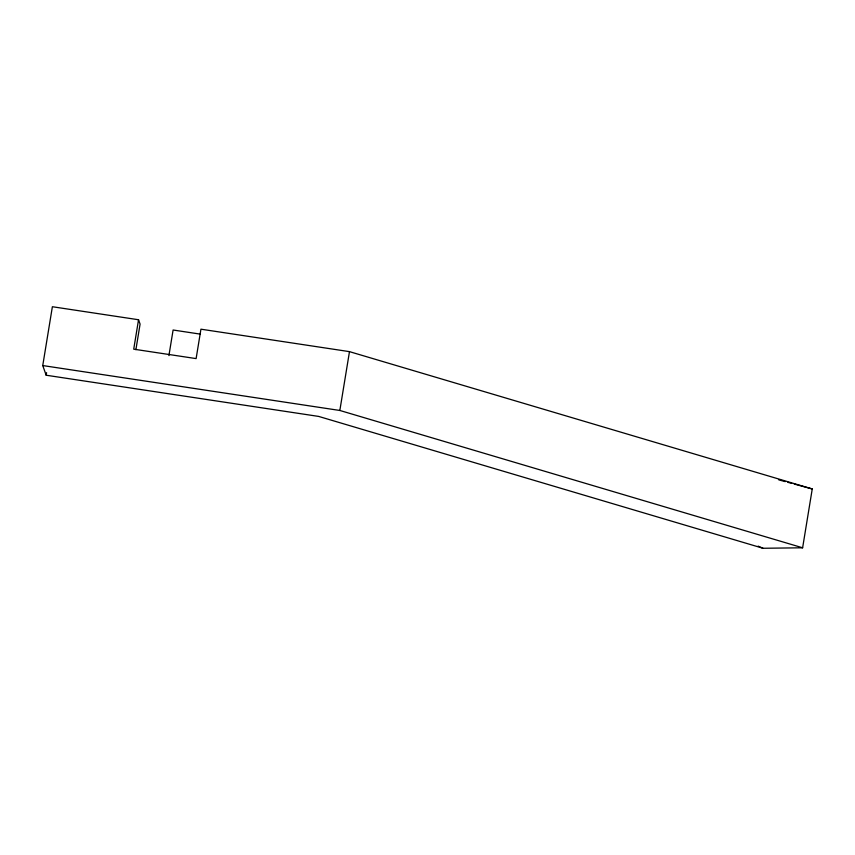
<?xml version="1.0" encoding="UTF-8"?>
<svg xmlns="http://www.w3.org/2000/svg" width="855" height="855" viewBox="0 0 855 855"><rect width="100%" height="100%" fill="white"/><g stroke="black" fill="none" stroke-linecap="round" stroke-linejoin="round"><path stroke-width="1.28" d="M138.542 319.749L133.722 349.171L196.116 358.598L200.936 329.186L349.481 351.64L812.25 488.953L802.621 547.788L763.023 548.269L318.659 416.417L46.17 375.227L42.75 365.555L52.379 306.731L138.542 319.749L140.081 324.098L135.892 349.684M46.17 375.227L46.587 372.662M168.916 355.584L173.105 330.009L200.23 334.113M802.621 547.788L339.841 410.464L349.481 351.64M42.75 365.555L339.841 410.464M778.787 479.869L785.221 481.622M787.797 482.316L791.655 483.364M794.231 484.069L812.25 488.953M758.139 546.131L763.023 548.269"/></g></svg>
